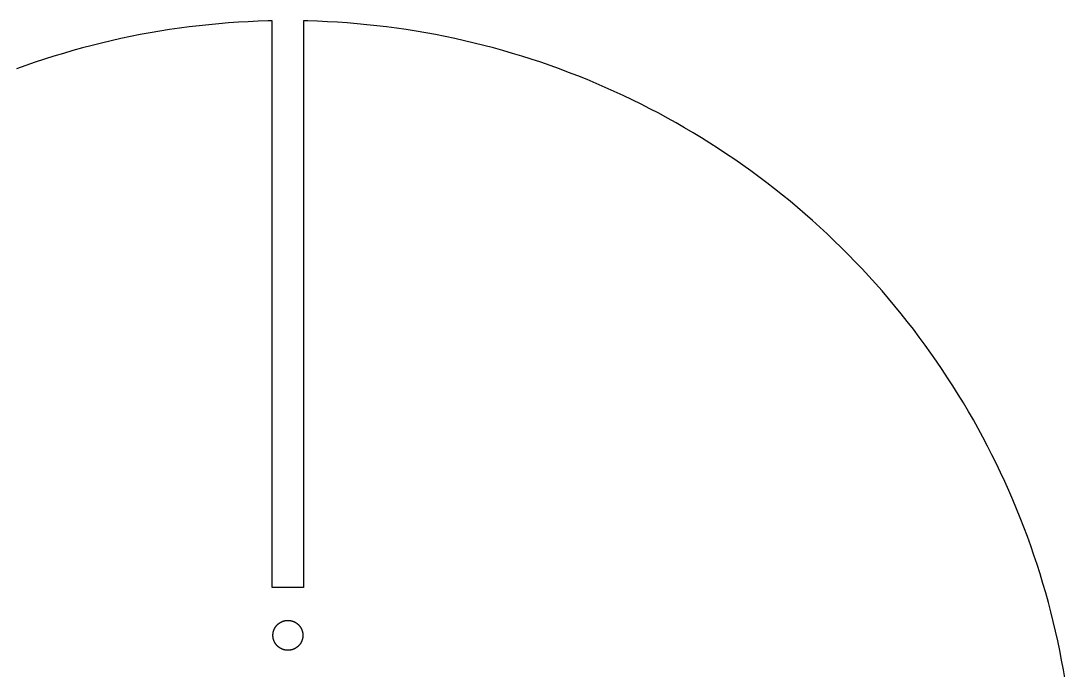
# Model space of a CAD drawing. Header units: metres. Extents: x -136 to 200, y -122 to 130.
# Drawn here: x 133.1 to 199.3, y 58.7 to 100 of the extents above; entities that cross this region are included whole.
import ezdxf

# ---------------------------------------------------------------- set-up
doc = ezdxf.new("R2010")
doc.units = ezdxf.units.M

msp = doc.modelspace()

# ---------------------------------------------------------------- linework, layer by layer
for p, q in [((142.489, 99.4326), (141.868, 99.3343)), ((143.11, 99.5231), (142.489, 99.4326)), ((143.733, 99.6057), (143.11, 99.5231)), ((144.357, 99.6806), (143.733, 99.6057)), ((144.982, 99.7475), (144.357, 99.6806)), ((145.607, 99.8067), (144.982, 99.7475)), ((146.234, 99.8579), (145.607, 99.8067)), ((146.86, 99.9013), (146.234, 99.8579)), ((147.488, 99.9368), (146.86, 99.9013)), ((148.115, 99.9645), (147.488, 99.9368)), ((148.743, 99.9842), (148.115, 99.9645)), ((149, 99.989), (148.743, 99.9842)), ((149, 64), (149, 99.989)), ((151.257, 99.9842), (151, 99.989)), ((151, 99.989), (151, 64)), ((151.885, 99.9645), (151.257, 99.9842)), ((152.512, 99.9368), (151.885, 99.9645)), ((153.14, 99.9013), (152.512, 99.9368)), ((153.766, 99.8579), (153.14, 99.9013)), ((154.393, 99.8067), (153.766, 99.8579)), ((155.018, 99.7475), (154.393, 99.8067)), ((155.643, 99.6806), (155.018, 99.7475)), ((156.267, 99.6057), (155.643, 99.6806)), ((156.89, 99.5231), (156.267, 99.6057)), ((157.511, 99.4326), (156.89, 99.5231)), ((158.132, 99.3343), (157.511, 99.4326)), ((139.4, 98.8634), (138.786, 98.7263)), ((140.015, 98.9928), (139.4, 98.8634)), ((140.631, 99.1143), (140.015, 98.9928)), ((141.249, 99.2282), (140.631, 99.1143)), ((141.868, 99.3343), (141.249, 99.2282)), ((158.751, 99.2282), (158.132, 99.3343)), ((159.369, 99.1143), (158.751, 99.2282)), ((159.985, 98.9928), (159.369, 99.1143)), ((160.6, 98.8634), (159.985, 98.9928)), ((161.214, 98.7263), (160.6, 98.8634)), ((136.352, 98.1014), (135.749, 97.9261)), ((136.958, 98.2691), (136.352, 98.1014)), ((137.566, 98.4292), (136.958, 98.2691)), ((138.175, 98.5816), (137.566, 98.4292)), ((138.786, 98.7263), (138.175, 98.5816)), ((161.825, 98.5816), (161.214, 98.7263)), ((162.434, 98.4292), (161.825, 98.5816)), ((163.042, 98.2691), (162.434, 98.4292)), ((163.648, 98.1014), (163.042, 98.2691)), ((164.251, 97.9261), (163.648, 98.1014)), ((134.549, 97.5528), (133.953, 97.3549)), ((135.148, 97.7432), (134.549, 97.5528)), ((135.749, 97.9261), (135.148, 97.7432)), ((164.852, 97.7432), (164.251, 97.9261)), ((165.451, 97.5528), (164.852, 97.7432)), ((166.047, 97.3549), (165.451, 97.5528)), ((133.359, 97.1495), (132.768, 96.9367)), ((133.953, 97.3549), (133.359, 97.1495)), ((166.641, 97.1495), (166.047, 97.3549)), ((167.232, 96.9367), (166.641, 97.1495)), ((167.821, 96.7164), (167.232, 96.9367)), ((168.406, 96.4888), (167.821, 96.7164)), ((168.989, 96.2538), (168.406, 96.4888)), ((169.569, 96.0116), (168.989, 96.2538)), ((170.145, 95.7621), (169.569, 96.0116)), ((170.719, 95.5053), (170.145, 95.7621)), ((171.289, 95.2413), (170.719, 95.5053)), ((171.856, 94.9703), (171.289, 95.2413)), ((172.419, 94.6921), (171.856, 94.9703)), ((172.979, 94.4068), (172.419, 94.6921)), ((173.535, 94.1145), (172.979, 94.4068)), ((174.088, 93.8153), (173.535, 94.1145)), ((174.636, 93.5092), (174.088, 93.8153)), ((175.181, 93.1962), (174.636, 93.5092)), ((175.722, 92.8763), (175.181, 93.1962)), ((176.259, 92.5497), (175.722, 92.8763)), ((176.791, 92.2164), (176.259, 92.5497)), ((177.32, 91.8764), (176.791, 92.2164)), ((177.844, 91.5298), (177.32, 91.8764)), ((178.363, 91.1766), (177.844, 91.5298)), ((178.879, 90.817), (178.363, 91.1766)), ((179.389, 90.4508), (178.879, 90.817)), ((179.895, 90.0783), (179.389, 90.4508)), ((180.396, 89.6995), (179.895, 90.0783)), ((180.893, 89.3144), (180.396, 89.6995)), ((181.385, 88.9231), (180.893, 89.3144)), ((181.871, 88.5257), (181.385, 88.9231)), ((182.353, 88.1221), (181.871, 88.5257)), ((182.829, 87.7126), (182.353, 88.1221)), ((183.301, 87.297), (182.829, 87.7126)), ((183.767, 86.8756), (183.301, 87.297)), ((184.227, 86.4484), (183.767, 86.8756)), ((184.683, 86.0154), (184.227, 86.4484)), ((185.132, 85.5768), (184.683, 86.0154)), ((185.577, 85.1325), (185.132, 85.5768)), ((186.015, 84.6827), (185.577, 85.1325)), ((186.448, 84.2273), (186.015, 84.6827)), ((186.876, 83.7666), (186.448, 84.2273)), ((187.297, 83.3006), (186.876, 83.7666)), ((187.713, 82.8293), (187.297, 83.3006)), ((188.122, 82.3528), (187.713, 82.8293)), ((188.526, 81.8712), (188.122, 82.3528)), ((188.923, 81.3846), (188.526, 81.8712)), ((189.314, 80.893), (188.923, 81.3846)), ((189.7, 80.3965), (189.314, 80.893)), ((190.078, 79.8952), (189.7, 80.3965)), ((190.451, 79.3893), (190.078, 79.8952)), ((190.817, 78.8786), (190.451, 79.3893)), ((191.177, 78.3634), (190.817, 78.8786)), ((191.53, 77.8438), (191.177, 78.3634)), ((191.876, 77.3197), (191.53, 77.8438)), ((192.216, 76.7913), (191.876, 77.3197)), ((192.55, 76.2587), (192.216, 76.7913)), ((192.876, 75.722), (192.55, 76.2587)), ((193.196, 75.1812), (192.876, 75.722)), ((193.509, 74.6364), (193.196, 75.1812)), ((193.815, 74.0877), (193.509, 74.6364)), ((194.115, 73.5352), (193.815, 74.0877)), ((194.407, 72.979), (194.115, 73.5352)), ((194.692, 72.4192), (194.407, 72.979)), ((194.97, 71.8558), (194.692, 72.4192)), ((195.241, 71.289), (194.97, 71.8558)), ((195.505, 70.7188), (195.241, 71.289)), ((195.762, 70.1453), (195.505, 70.7188)), ((196.012, 69.5687), (195.762, 70.1453)), ((196.254, 68.989), (196.012, 69.5687)), ((196.489, 68.4062), (196.254, 68.989)), ((196.716, 67.8206), (196.489, 68.4062)), ((196.937, 67.2321), (196.716, 67.8206)), ((197.15, 66.641), (196.937, 67.2321)), ((197.355, 66.0472), (197.15, 66.641)), ((197.553, 65.4508), (197.355, 66.0472)), ((197.743, 64.8521), (197.553, 65.4508)), ((197.926, 64.251), (197.743, 64.8521)), ((151, 64), (149, 64)), ((198.101, 63.6476), (197.926, 64.251)), ((198.269, 63.0421), (198.101, 63.6476)), ((198.429, 62.4345), (198.269, 63.0421)), ((198.582, 61.8249), (198.429, 62.4345)), ((149.35, 61.6425), (149.358, 61.6506)), ((149.358, 61.6506), (149.367, 61.6586)), ((149.367, 61.6586), (149.376, 61.6665)), ((149.376, 61.6665), (149.385, 61.6743)), ((149.385, 61.6743), (149.394, 61.682)), ((149.394, 61.682), (149.404, 61.6895)), ((149.404, 61.6895), (149.413, 61.697)), ((149.413, 61.697), (149.422, 61.7043)), ((149.422, 61.7043), (149.432, 61.7115)), ((149.432, 61.7115), (149.442, 61.7186)), ((149.442, 61.7186), (149.451, 61.7255)), ((149.451, 61.7255), (149.461, 61.7323)), ((149.461, 61.7323), (149.471, 61.7391)), ((149.471, 61.7391), (149.481, 61.7457)), ((149.481, 61.7457), (149.491, 61.7521)), ((149.491, 61.7521), (149.501, 61.7584)), ((149.501, 61.7584), (149.511, 61.7646)), ((149.511, 61.7646), (149.522, 61.7707)), ((149.522, 61.7707), (149.532, 61.7767)), ((149.532, 61.7767), (149.542, 61.7825)), ((149.542, 61.7825), (149.553, 61.7882)), ((149.553, 61.7882), (149.563, 61.7937)), ((149.563, 61.7937), (149.574, 61.7991)), ((149.574, 61.7991), (149.585, 61.8044)), ((149.585, 61.8044), (149.596, 61.8096)), ((149.596, 61.8096), (149.606, 61.8146)), ((149.606, 61.8146), (149.617, 61.8195)), ((149.617, 61.8195), (149.628, 61.8242)), ((149.628, 61.8242), (149.639, 61.8288)), ((149.639, 61.8288), (149.65, 61.8333)), ((149.65, 61.8333), (149.661, 61.8376)), ((149.661, 61.8376), (149.673, 61.8418)), ((149.673, 61.8418), (149.684, 61.8458)), ((149.684, 61.8458), (149.695, 61.8497)), ((149.695, 61.8497), (149.706, 61.8535)), ((149.706, 61.8535), (149.718, 61.8571)), ((149.718, 61.8571), (149.729, 61.8606)), ((149.729, 61.8606), (149.741, 61.8639)), ((149.741, 61.8639), (149.752, 61.8671)), ((149.752, 61.8671), (149.764, 61.8701)), ((149.764, 61.8701), (149.775, 61.873)), ((149.775, 61.873), (149.787, 61.8758)), ((149.787, 61.8758), (149.799, 61.8784)), ((149.799, 61.8784), (149.81, 61.8809)), ((149.81, 61.8809), (149.822, 61.8832)), ((149.822, 61.8832), (149.834, 61.8853)), ((149.834, 61.8853), (149.846, 61.8873)), ((149.846, 61.8873), (149.857, 61.8892)), ((149.857, 61.8892), (149.869, 61.8909)), ((149.869, 61.8909), (149.881, 61.8925)), ((149.881, 61.8925), (149.893, 61.8939)), ((149.893, 61.8939), (149.905, 61.8952)), ((149.905, 61.8952), (149.917, 61.8963)), ((149.917, 61.8963), (149.928, 61.8973)), ((149.928, 61.8973), (149.94, 61.8981)), ((149.94, 61.8981), (149.952, 61.8988)), ((149.952, 61.8988), (149.964, 61.8993)), ((149.964, 61.8993), (149.976, 61.8997)), ((149.976, 61.8997), (149.988, 61.8999)), ((149.988, 61.8999), (150, 61.9)), ((150, 61.9), (150.012, 61.8999)), ((150.012, 61.8999), (150.024, 61.8997)), ((150.024, 61.8997), (150.036, 61.8993)), ((150.036, 61.8993), (150.048, 61.8988)), ((150.048, 61.8988), (150.06, 61.8981)), ((150.06, 61.8981), (150.072, 61.8973)), ((150.072, 61.8973), (150.083, 61.8963)), ((150.083, 61.8963), (150.095, 61.8952)), ((150.095, 61.8952), (150.107, 61.8939)), ((150.107, 61.8939), (150.119, 61.8925)), ((150.119, 61.8925), (150.131, 61.8909)), ((150.131, 61.8909), (150.143, 61.8892)), ((150.143, 61.8892), (150.154, 61.8873)), ((150.154, 61.8873), (150.166, 61.8853)), ((150.166, 61.8853), (150.178, 61.8832)), ((150.178, 61.8832), (150.19, 61.8809)), ((150.19, 61.8809), (150.201, 61.8784)), ((150.201, 61.8784), (150.213, 61.8758)), ((150.213, 61.8758), (150.225, 61.873)), ((150.225, 61.873), (150.236, 61.8701)), ((150.236, 61.8701), (150.248, 61.8671)), ((150.248, 61.8671), (150.259, 61.8639)), ((150.259, 61.8639), (150.271, 61.8606)), ((150.271, 61.8606), (150.282, 61.8571)), ((150.282, 61.8571), (150.294, 61.8535)), ((150.294, 61.8535), (150.305, 61.8497)), ((150.305, 61.8497), (150.316, 61.8458)), ((150.316, 61.8458), (150.327, 61.8418)), ((150.327, 61.8418), (150.339, 61.8376)), ((150.339, 61.8376), (150.35, 61.8333)), ((150.35, 61.8333), (150.361, 61.8288)), ((150.361, 61.8288), (150.372, 61.8242)), ((150.372, 61.8242), (150.383, 61.8195)), ((150.383, 61.8195), (150.394, 61.8146)), ((150.394, 61.8146), (150.404, 61.8096)), ((150.404, 61.8096), (150.415, 61.8044)), ((150.415, 61.8044), (150.426, 61.7991)), ((150.426, 61.7991), (150.437, 61.7937)), ((150.437, 61.7937), (150.447, 61.7882)), ((150.447, 61.7882), (150.458, 61.7825)), ((150.458, 61.7825), (150.468, 61.7767)), ((150.468, 61.7767), (150.478, 61.7707)), ((150.478, 61.7707), (150.489, 61.7646)), ((150.489, 61.7646), (150.499, 61.7584)), ((150.499, 61.7584), (150.509, 61.7521)), ((150.509, 61.7521), (150.519, 61.7457)), ((150.519, 61.7457), (150.529, 61.7391)), ((150.529, 61.7391), (150.539, 61.7323)), ((150.539, 61.7323), (150.549, 61.7255)), ((150.549, 61.7255), (150.558, 61.7186)), ((150.558, 61.7186), (150.568, 61.7115)), ((150.568, 61.7115), (150.578, 61.7043)), ((150.578, 61.7043), (150.587, 61.697)), ((150.587, 61.697), (150.596, 61.6895)), ((150.596, 61.6895), (150.606, 61.682)), ((150.606, 61.682), (150.615, 61.6743)), ((150.615, 61.6743), (150.624, 61.6665)), ((150.624, 61.6665), (150.633, 61.6586)), ((150.633, 61.6586), (150.642, 61.6506)), ((150.642, 61.6506), (150.65, 61.6425)), ((198.726, 61.2135), (198.582, 61.8249)), ((149.05, 60.9739), (149.051, 60.9858)), ((149.051, 60.9977), (149.052, 61.0096)), ((149.051, 60.9858), (149.051, 60.9977)), ((149.052, 61.0096), (149.053, 61.0215)), ((149.053, 61.0215), (149.054, 61.0334)), ((149.054, 61.0334), (149.055, 61.0453)), ((149.055, 61.0453), (149.056, 61.0572)), ((149.056, 61.0572), (149.057, 61.0691)), ((149.057, 61.0691), (149.059, 61.0809)), ((149.059, 61.0809), (149.061, 61.0927)), ((149.061, 61.0927), (149.063, 61.1045)), ((149.063, 61.1045), (149.065, 61.1163)), ((149.065, 61.1163), (149.067, 61.128)), ((149.067, 61.128), (149.069, 61.1397)), ((149.069, 61.1397), (149.072, 61.1514)), ((149.072, 61.1514), (149.074, 61.1631)), ((149.074, 61.1631), (149.077, 61.1747)), ((149.077, 61.1747), (149.08, 61.1862)), ((149.08, 61.1862), (149.083, 61.1978)), ((149.083, 61.1978), (149.086, 61.2093)), ((149.086, 61.2093), (149.089, 61.2208)), ((149.089, 61.2208), (149.093, 61.2322)), ((149.093, 61.2322), (149.096, 61.2436)), ((149.096, 61.2436), (149.1, 61.2549)), ((149.1, 61.2549), (149.104, 61.2662)), ((149.104, 61.2662), (149.108, 61.2774)), ((149.108, 61.2774), (149.112, 61.2886)), ((149.112, 61.2886), (149.117, 61.2997)), ((149.117, 61.2997), (149.121, 61.3108)), ((149.121, 61.3108), (149.126, 61.3218)), ((149.126, 61.3218), (149.131, 61.3327)), ((149.131, 61.3327), (149.135, 61.3436)), ((149.135, 61.3436), (149.14, 61.3545)), ((149.14, 61.3545), (149.146, 61.3652)), ((149.146, 61.3652), (149.151, 61.376)), ((149.151, 61.376), (149.156, 61.3866)), ((149.156, 61.3866), (149.162, 61.3972)), ((149.162, 61.3972), (149.168, 61.4077)), ((149.168, 61.4077), (149.173, 61.4181)), ((149.173, 61.4181), (149.179, 61.4284)), ((149.179, 61.4284), (149.185, 61.4387)), ((149.185, 61.4387), (149.192, 61.4489)), ((149.192, 61.4489), (149.198, 61.459)), ((149.198, 61.459), (149.204, 61.4691)), ((149.204, 61.4691), (149.211, 61.479)), ((149.211, 61.479), (149.218, 61.4889)), ((149.218, 61.4889), (149.224, 61.4987)), ((149.224, 61.4987), (149.231, 61.5084)), ((149.231, 61.5084), (149.239, 61.518)), ((149.239, 61.518), (149.246, 61.5275)), ((149.246, 61.5275), (149.253, 61.537)), ((149.253, 61.537), (149.26, 61.5463)), ((149.26, 61.5463), (149.268, 61.5555)), ((149.268, 61.5555), (149.276, 61.5647)), ((149.276, 61.5647), (149.283, 61.5737)), ((149.283, 61.5737), (149.291, 61.5827)), ((149.291, 61.5827), (149.299, 61.5916)), ((149.299, 61.5916), (149.307, 61.6003)), ((149.307, 61.6003), (149.316, 61.609)), ((149.316, 61.609), (149.324, 61.6175)), ((149.324, 61.6175), (149.332, 61.6259)), ((149.332, 61.6259), (149.341, 61.6343)), ((149.341, 61.6343), (149.35, 61.6425)), ((150.65, 61.6425), (150.659, 61.6343)), ((150.659, 61.6343), (150.668, 61.6259)), ((150.668, 61.6259), (150.676, 61.6175)), ((150.676, 61.6175), (150.684, 61.609)), ((150.684, 61.609), (150.693, 61.6003)), ((150.693, 61.6003), (150.701, 61.5916)), ((150.701, 61.5916), (150.709, 61.5827)), ((150.709, 61.5827), (150.717, 61.5737)), ((150.717, 61.5737), (150.724, 61.5647)), ((150.724, 61.5647), (150.732, 61.5555)), ((150.732, 61.5555), (150.74, 61.5463)), ((150.74, 61.5463), (150.747, 61.537)), ((150.747, 61.537), (150.754, 61.5275)), ((150.754, 61.5275), (150.761, 61.518)), ((150.761, 61.518), (150.769, 61.5084)), ((150.769, 61.5084), (150.776, 61.4987)), ((150.776, 61.4987), (150.782, 61.4889)), ((150.782, 61.4889), (150.789, 61.479)), ((150.789, 61.479), (150.796, 61.4691)), ((150.796, 61.4691), (150.802, 61.459)), ((150.802, 61.459), (150.808, 61.4489)), ((150.808, 61.4489), (150.815, 61.4387)), ((150.815, 61.4387), (150.821, 61.4284)), ((150.821, 61.4284), (150.827, 61.4181)), ((150.827, 61.4181), (150.832, 61.4077)), ((150.832, 61.4077), (150.838, 61.3972)), ((150.838, 61.3972), (150.844, 61.3866)), ((150.844, 61.3866), (150.849, 61.376)), ((150.849, 61.376), (150.854, 61.3652)), ((150.854, 61.3652), (150.86, 61.3545)), ((150.86, 61.3545), (150.865, 61.3436)), ((150.865, 61.3436), (150.869, 61.3327)), ((150.869, 61.3327), (150.874, 61.3218)), ((150.874, 61.3218), (150.879, 61.3108)), ((150.879, 61.3108), (150.883, 61.2997)), ((150.883, 61.2997), (150.888, 61.2886)), ((150.888, 61.2886), (150.892, 61.2774)), ((150.892, 61.2774), (150.896, 61.2662)), ((150.896, 61.2662), (150.9, 61.2549)), ((150.9, 61.2549), (150.904, 61.2436)), ((150.904, 61.2436), (150.907, 61.2322)), ((150.907, 61.2322), (150.911, 61.2208)), ((150.911, 61.2208), (150.914, 61.2093)), ((150.914, 61.2093), (150.917, 61.1978)), ((150.917, 61.1978), (150.92, 61.1862)), ((150.92, 61.1862), (150.923, 61.1747)), ((150.923, 61.1747), (150.926, 61.1631)), ((150.926, 61.1631), (150.928, 61.1514)), ((150.928, 61.1514), (150.931, 61.1397)), ((150.931, 61.1397), (150.933, 61.128)), ((150.933, 61.128), (150.935, 61.1163)), ((150.935, 61.1163), (150.937, 61.1045)), ((150.937, 61.1045), (150.939, 61.0927)), ((150.939, 61.0927), (150.941, 61.0809)), ((150.941, 61.0809), (150.943, 61.0691)), ((150.943, 61.0691), (150.944, 61.0572)), ((150.944, 61.0572), (150.945, 61.0453)), ((150.945, 61.0453), (150.946, 61.0334)), ((150.946, 61.0334), (150.947, 61.0215)), ((150.947, 61.0215), (150.948, 61.0096)), ((150.948, 61.0096), (150.949, 60.9977)), ((150.949, 60.9977), (150.949, 60.9858)), ((150.949, 60.9858), (150.95, 60.9739)), ((198.863, 60.6003), (198.726, 61.2135)), ((149.05, 60.9619), (149.05, 60.9739)), ((149.05, 60.95), (149.05, 60.9619)), ((149.05, 60.938), (149.05, 60.95)), ((149.05, 60.9261), (149.05, 60.938)), ((149.051, 60.9142), (149.05, 60.9261)), ((149.051, 60.9023), (149.051, 60.9142)), ((149.052, 60.8903), (149.051, 60.9023)), ((149.053, 60.8784), (149.052, 60.8903)), ((149.054, 60.8665), (149.053, 60.8784)), ((149.055, 60.8546), (149.054, 60.8665)), ((149.056, 60.8428), (149.055, 60.8546)), ((149.057, 60.8309), (149.056, 60.8428)), ((149.059, 60.8191), (149.057, 60.8309)), ((149.061, 60.8073), (149.059, 60.8191)), ((149.063, 60.7955), (149.061, 60.8073)), ((149.065, 60.7837), (149.063, 60.7955)), ((149.067, 60.772), (149.065, 60.7837)), ((149.069, 60.7603), (149.067, 60.772)), ((149.072, 60.7486), (149.069, 60.7603)), ((149.074, 60.7369), (149.072, 60.7486)), ((149.077, 60.7253), (149.074, 60.7369)), ((149.08, 60.7137), (149.077, 60.7253)), ((149.083, 60.7022), (149.08, 60.7137)), ((149.086, 60.6907), (149.083, 60.7022)), ((149.089, 60.6792), (149.086, 60.6907)), ((149.093, 60.6678), (149.089, 60.6792)), ((149.096, 60.6564), (149.093, 60.6678)), ((149.1, 60.6451), (149.096, 60.6564)), ((149.104, 60.6338), (149.1, 60.6451)), ((149.108, 60.6226), (149.104, 60.6338)), ((149.112, 60.6114), (149.108, 60.6226)), ((149.117, 60.6003), (149.112, 60.6114)), ((149.121, 60.5892), (149.117, 60.6003)), ((149.126, 60.5782), (149.121, 60.5892)), ((149.131, 60.5672), (149.126, 60.5782)), ((149.135, 60.5563), (149.131, 60.5672)), ((149.14, 60.5455), (149.135, 60.5563)), ((149.146, 60.5347), (149.14, 60.5455)), ((149.151, 60.524), (149.146, 60.5347)), ((149.156, 60.5134), (149.151, 60.524)), ((149.162, 60.5028), (149.156, 60.5134)), ((149.168, 60.4923), (149.162, 60.5028)), ((149.173, 60.4819), (149.168, 60.4923)), ((149.179, 60.4716), (149.173, 60.4819)), ((149.185, 60.4613), (149.179, 60.4716)), ((149.192, 60.4511), (149.185, 60.4613)), ((149.198, 60.441), (149.192, 60.4511)), ((149.204, 60.4309), (149.198, 60.441)), ((149.211, 60.421), (149.204, 60.4309)), ((149.218, 60.4111), (149.211, 60.421)), ((149.224, 60.4013), (149.218, 60.4111)), ((149.231, 60.3916), (149.224, 60.4013)), ((149.239, 60.382), (149.231, 60.3916)), ((149.246, 60.3725), (149.239, 60.382)), ((149.253, 60.363), (149.246, 60.3725)), ((149.26, 60.3537), (149.253, 60.363)), ((149.268, 60.3444), (149.26, 60.3537)), ((149.276, 60.3353), (149.268, 60.3444)), ((149.283, 60.3262), (149.276, 60.3353)), ((149.291, 60.3173), (149.283, 60.3262)), ((150.717, 60.3262), (150.709, 60.3173)), ((150.724, 60.3353), (150.717, 60.3262)), ((150.732, 60.3444), (150.724, 60.3353)), ((150.74, 60.3537), (150.732, 60.3444)), ((150.747, 60.363), (150.74, 60.3537)), ((150.754, 60.3725), (150.747, 60.363)), ((150.761, 60.382), (150.754, 60.3725)), ((150.769, 60.3916), (150.761, 60.382)), ((150.776, 60.4013), (150.769, 60.3916)), ((150.782, 60.4111), (150.776, 60.4013)), ((150.789, 60.421), (150.782, 60.4111)), ((150.796, 60.4309), (150.789, 60.421)), ((150.802, 60.441), (150.796, 60.4309)), ((150.808, 60.4511), (150.802, 60.441)), ((150.815, 60.4613), (150.808, 60.4511)), ((150.821, 60.4716), (150.815, 60.4613)), ((150.827, 60.4819), (150.821, 60.4716)), ((150.832, 60.4923), (150.827, 60.4819)), ((150.838, 60.5028), (150.832, 60.4923)), ((150.844, 60.5134), (150.838, 60.5028)), ((150.849, 60.524), (150.844, 60.5134)), ((150.854, 60.5347), (150.849, 60.524)), ((150.86, 60.5455), (150.854, 60.5347)), ((150.865, 60.5563), (150.86, 60.5455)), ((150.869, 60.5672), (150.865, 60.5563)), ((150.874, 60.5782), (150.869, 60.5672)), ((150.879, 60.5892), (150.874, 60.5782)), ((150.883, 60.6003), (150.879, 60.5892)), ((150.888, 60.6114), (150.883, 60.6003)), ((150.892, 60.6226), (150.888, 60.6114)), ((150.896, 60.6338), (150.892, 60.6226)), ((150.9, 60.6451), (150.896, 60.6338)), ((150.904, 60.6564), (150.9, 60.6451)), ((150.907, 60.6678), (150.904, 60.6564)), ((150.911, 60.6792), (150.907, 60.6678)), ((150.914, 60.6907), (150.911, 60.6792)), ((150.917, 60.7022), (150.914, 60.6907)), ((150.92, 60.7137), (150.917, 60.7022)), ((150.923, 60.7253), (150.92, 60.7137)), ((150.926, 60.7369), (150.923, 60.7253)), ((150.928, 60.7486), (150.926, 60.7369)), ((150.931, 60.7603), (150.928, 60.7486)), ((150.933, 60.772), (150.931, 60.7603)), ((150.935, 60.7837), (150.933, 60.772)), ((150.937, 60.7955), (150.935, 60.7837)), ((150.939, 60.8073), (150.937, 60.7955)), ((150.941, 60.8191), (150.939, 60.8073)), ((150.943, 60.8309), (150.941, 60.8191)), ((150.944, 60.8428), (150.943, 60.8309)), ((150.945, 60.8546), (150.944, 60.8428)), ((150.946, 60.8665), (150.945, 60.8546)), ((150.947, 60.8784), (150.946, 60.8665)), ((150.948, 60.8903), (150.947, 60.8784)), ((150.949, 60.9023), (150.948, 60.8903)), ((150.95, 60.9261), (150.949, 60.9142)), ((150.949, 60.9142), (150.949, 60.9023)), ((150.95, 60.9739), (150.95, 60.9619)), ((150.95, 60.9619), (150.95, 60.95)), ((150.95, 60.95), (150.95, 60.938)), ((150.95, 60.938), (150.95, 60.9261)), ((198.993, 59.9855), (198.863, 60.6003)), ((149.299, 60.3084), (149.291, 60.3173)), ((149.307, 60.2997), (149.299, 60.3084)), ((149.316, 60.291), (149.307, 60.2997)), ((149.324, 60.2825), (149.316, 60.291)), ((149.332, 60.274), (149.324, 60.2825)), ((149.341, 60.2657), (149.332, 60.274)), ((149.35, 60.2575), (149.341, 60.2657)), ((149.358, 60.2494), (149.35, 60.2575)), ((149.367, 60.2413), (149.358, 60.2494)), ((149.376, 60.2335), (149.367, 60.2413)), ((149.385, 60.2257), (149.376, 60.2335)), ((149.394, 60.218), (149.385, 60.2257)), ((149.404, 60.2104), (149.394, 60.218)), ((149.413, 60.203), (149.404, 60.2104)), ((149.422, 60.1957), (149.413, 60.203)), ((149.432, 60.1885), (149.422, 60.1957)), ((149.442, 60.1814), (149.432, 60.1885)), ((149.451, 60.1745), (149.442, 60.1814)), ((149.461, 60.1676), (149.451, 60.1745)), ((149.471, 60.1609), (149.461, 60.1676)), ((149.481, 60.1543), (149.471, 60.1609)), ((149.491, 60.1479), (149.481, 60.1543)), ((149.501, 60.1415), (149.491, 60.1479)), ((149.511, 60.1353), (149.501, 60.1415)), ((149.522, 60.1293), (149.511, 60.1353)), ((149.532, 60.1233), (149.522, 60.1293)), ((149.542, 60.1175), (149.532, 60.1233)), ((149.553, 60.1118), (149.542, 60.1175)), ((149.563, 60.1063), (149.553, 60.1118)), ((149.574, 60.1008), (149.563, 60.1063)), ((149.585, 60.0956), (149.574, 60.1008)), ((149.596, 60.0904), (149.585, 60.0956)), ((149.606, 60.0854), (149.596, 60.0904)), ((149.617, 60.0805), (149.606, 60.0854)), ((149.628, 60.0758), (149.617, 60.0805)), ((149.639, 60.0712), (149.628, 60.0758)), ((149.65, 60.0667), (149.639, 60.0712)), ((149.661, 60.0624), (149.65, 60.0667)), ((149.673, 60.0582), (149.661, 60.0624)), ((149.684, 60.0542), (149.673, 60.0582)), ((149.695, 60.0502), (149.684, 60.0542)), ((149.706, 60.0465), (149.695, 60.0502)), ((149.718, 60.0429), (149.706, 60.0465)), ((149.729, 60.0394), (149.718, 60.0429)), ((149.741, 60.0361), (149.729, 60.0394)), ((149.752, 60.0329), (149.741, 60.0361)), ((149.764, 60.0298), (149.752, 60.0329)), ((149.775, 60.0269), (149.764, 60.0298)), ((149.787, 60.0242), (149.775, 60.0269)), ((149.799, 60.0216), (149.787, 60.0242)), ((149.81, 60.0191), (149.799, 60.0216)), ((149.822, 60.0168), (149.81, 60.0191)), ((149.834, 60.0147), (149.822, 60.0168)), ((149.846, 60.0126), (149.834, 60.0147)), ((149.857, 60.0108), (149.846, 60.0126)), ((149.869, 60.009), (149.857, 60.0108)), ((149.881, 60.0075), (149.869, 60.009)), ((149.893, 60.0061), (149.881, 60.0075)), ((149.905, 60.0048), (149.893, 60.0061)), ((149.917, 60.0037), (149.905, 60.0048)), ((149.928, 60.0027), (149.917, 60.0037)), ((149.94, 60.0019), (149.928, 60.0027)), ((149.952, 60.0012), (149.94, 60.0019)), ((149.964, 60.0007), (149.952, 60.0012)), ((149.976, 60.0003), (149.964, 60.0007)), ((149.988, 60.0001), (149.976, 60.0003)), ((150, 60), (149.988, 60.0001)), ((150.012, 60.0001), (150, 60)), ((150.024, 60.0003), (150.012, 60.0001)), ((150.036, 60.0007), (150.024, 60.0003)), ((150.048, 60.0012), (150.036, 60.0007)), ((150.06, 60.0019), (150.048, 60.0012)), ((150.072, 60.0027), (150.06, 60.0019)), ((150.083, 60.0037), (150.072, 60.0027)), ((150.095, 60.0048), (150.083, 60.0037)), ((150.107, 60.0061), (150.095, 60.0048)), ((150.119, 60.0075), (150.107, 60.0061)), ((150.131, 60.009), (150.119, 60.0075)), ((150.143, 60.0108), (150.131, 60.009)), ((150.154, 60.0126), (150.143, 60.0108)), ((150.166, 60.0147), (150.154, 60.0126)), ((150.178, 60.0168), (150.166, 60.0147)), ((150.19, 60.0191), (150.178, 60.0168)), ((150.201, 60.0216), (150.19, 60.0191)), ((150.213, 60.0242), (150.201, 60.0216)), ((150.225, 60.0269), (150.213, 60.0242)), ((150.236, 60.0298), (150.225, 60.0269)), ((150.248, 60.0329), (150.236, 60.0298)), ((150.259, 60.0361), (150.248, 60.0329)), ((150.271, 60.0394), (150.259, 60.0361)), ((150.282, 60.0429), (150.271, 60.0394)), ((150.294, 60.0465), (150.282, 60.0429)), ((150.305, 60.0502), (150.294, 60.0465)), ((150.316, 60.0542), (150.305, 60.0502)), ((150.327, 60.0582), (150.316, 60.0542)), ((150.339, 60.0624), (150.327, 60.0582)), ((150.35, 60.0667), (150.339, 60.0624)), ((150.361, 60.0712), (150.35, 60.0667)), ((150.372, 60.0758), (150.361, 60.0712)), ((150.383, 60.0805), (150.372, 60.0758)), ((150.394, 60.0854), (150.383, 60.0805)), ((150.404, 60.0904), (150.394, 60.0854)), ((150.415, 60.0956), (150.404, 60.0904)), ((150.426, 60.1008), (150.415, 60.0956)), ((150.437, 60.1063), (150.426, 60.1008)), ((150.447, 60.1118), (150.437, 60.1063)), ((150.458, 60.1175), (150.447, 60.1118)), ((150.468, 60.1233), (150.458, 60.1175)), ((150.478, 60.1293), (150.468, 60.1233)), ((150.489, 60.1353), (150.478, 60.1293)), ((150.499, 60.1415), (150.489, 60.1353)), ((150.509, 60.1479), (150.499, 60.1415)), ((150.519, 60.1543), (150.509, 60.1479)), ((150.529, 60.1609), (150.519, 60.1543)), ((150.539, 60.1676), (150.529, 60.1609)), ((150.549, 60.1745), (150.539, 60.1676)), ((150.558, 60.1814), (150.549, 60.1745)), ((150.568, 60.1885), (150.558, 60.1814)), ((150.578, 60.1957), (150.568, 60.1885)), ((150.587, 60.203), (150.578, 60.1957)), ((150.596, 60.2104), (150.587, 60.203)), ((150.606, 60.218), (150.596, 60.2104)), ((150.615, 60.2257), (150.606, 60.218)), ((150.624, 60.2335), (150.615, 60.2257)), ((150.633, 60.2413), (150.624, 60.2335)), ((150.642, 60.2494), (150.633, 60.2413)), ((150.65, 60.2575), (150.642, 60.2494)), ((150.659, 60.2657), (150.65, 60.2575)), ((150.668, 60.274), (150.659, 60.2657)), ((150.676, 60.2825), (150.668, 60.274)), ((150.684, 60.291), (150.676, 60.2825)), ((150.693, 60.2997), (150.684, 60.291)), ((150.701, 60.3084), (150.693, 60.2997)), ((150.709, 60.3173), (150.701, 60.3084)), ((199.114, 59.3691), (198.993, 59.9855)), ((199.228, 58.7511), (199.114, 59.3691)), ((199.334, 58.1319), (199.228, 58.7511))]:
    msp.add_line(p, q)

doc.saveas('drawing.dxf')
